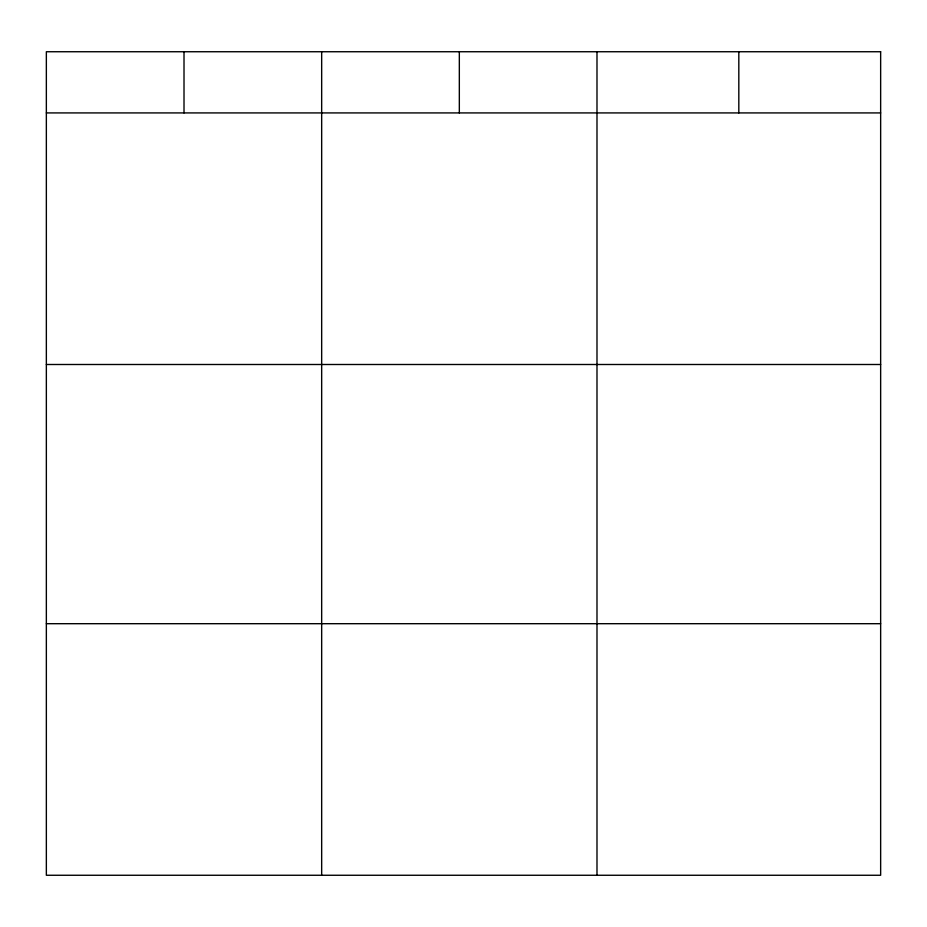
<?xml version="1.0" encoding="UTF-8"?>
<svg xmlns="http://www.w3.org/2000/svg" width="927" height="927" viewBox="0 0 927 927"><rect width="100%" height="100%" fill="white"/><g stroke="black" fill="none" stroke-linecap="round" stroke-linejoin="round"><path stroke-width="1.39" d="M46.35 112.92L880.65 112.92M46.35 364.496L880.65 364.496M46.35 623.697L880.65 623.697M738.819 51.738L738.819 112.92M596.988 51.738L596.988 875.262M459.328 51.738L459.328 112.92M321.669 51.738L321.669 875.262M184.01 51.738L184.01 112.92M880.65 51.738L46.35 51.738L46.35 875.262L880.65 875.262L880.65 51.738"/></g></svg>
